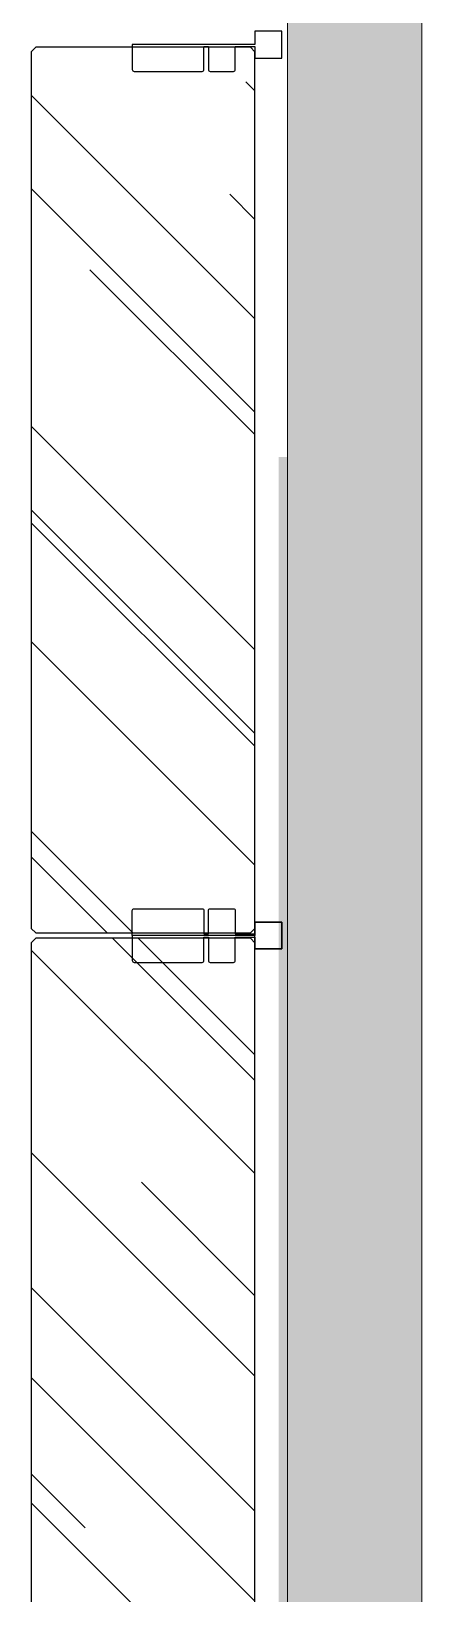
# Model space of a CAD drawing. Header units: metres. Extents: x 11076 to 23011, y 5678 to 28676.
# Drawn here: x 19751 to 20187, y 8907 to 10654 of the extents above; entities that cross this region are included whole.
import ezdxf

# ---------------------------------------------------------------- set-up
doc = ezdxf.new("R2010")
doc.units = ezdxf.units.M
doc.linetypes.add('CONTINUA', pattern=[0])
doc.layers.add('0001 Bloques Estándar concep', color=7, linetype='Continuous', true_color=0x013e84)
doc.layers.add('3201_Baixa distribució', color=7, linetype='CONTINUA', lineweight=18)
doc.layers.add('_Co MUROS', color=1, linetype='Continuous')
doc.layers.add('_Co TABIQUERIA', color=3, linetype='Continuous')

# ---------------------------------------------------------------- blocks, each defined once
blk = doc.blocks.new('Visio Poste Visto Ancho 990 Alto 3000mm con 6 est vidrio 30x30 planta')
at = {"layer": '0001 Bloques Estándar concep', "ltscale": 10}
h = blk.add_hatch(dxfattribs=at)
h.set_pattern_fill('AR-RROOF', color=256, scale=10, angle=45, style=0)
h.set_pattern_definition([(45, (0, 54), (215.526, 574.736), [3810, -508, 1270, -254]), (45, (149.07, 382.68), (-418.48, 59.27), [762, -83.82, 1524, -190.5]), (45, (-62.86, 296.47), (813.611, 1054.282), [2032, -355.6, 1016, -254])])
h.paths.add_polyline_path([(23, -280), (1003, -280), (1008, -275), (1008, -35), (1003, -30), (23, -30), (18, -35), (18, -275)])
at = {"layer": '0001 Bloques Estándar concep', "ltscale": 50}
for points in [[(45, -89, 0.414214), (43, -87), (17, -87), (17, -82), (43, -82, 0.414214), (45, -80), (45, -54, 0.414214), (43, -52), (17, -52), (17, -30), (30, -30), (30, 0), (0, 0), (0, -30), (15, -30), (15, -167), (43, -167, 0.414214), (45, -165)], [(981, -89, -0.414214), (983, -87), (1009, -87), (1009, -82), (983, -82, -0.414214), (981, -80), (981, -54, -0.414214), (983, -52), (1009, -52), (1009, -30), (996, -30), (996, 0), (1026, 0), (1026, -30), (1011, -30), (1011, -167), (983, -167, -0.414214), (981, -165)]]:
    blk.add_lwpolyline(points, format="xyb", close=True, dxfattribs=at)
at = {"layer": '0001 Bloques Estándar concep', "ltscale": 10}
blk.add_lwpolyline([(23, -280), (1003, -280), (1008, -275), (1008, -35), (1003, -30), (23, -30), (18, -35), (18, -275)], close=True, dxfattribs=at)
blk = doc.blocks.new('*U144')
at = {"rotation": 270}
blk.add_blockref('Visio Poste Visto Ancho 990 Alto 3000mm con 6 est vidrio 30x30 planta', (335.7, 802.4), dxfattribs=at)
blk = doc.blocks.new('*U145')
at = {"layer": '_Co TABIQUERIA', "color": 0, "linetype": 'ByBlock', "lineweight": -2, "transparency": 16777216}
for p in [(0, 2988), (0, 1992)]:
    blk.add_blockref('*U144', p, dxfattribs=at)

msp = doc.modelspace()

# ---------------------------------------------------------------- hatches: boundary and pattern name
at = {"layer": '3201_Baixa distribució', "linetype": 'CONTINUA', "lineweight": 18, "transparency": 33554687}
for points in [[(20187.3, 11127.4), (20037.3, 11127.4), (20037.3, 10177.7), (20187.3, 10177.7)], [(20187.3, 10177.7), (20027.3, 10177.7), (20027.3, 8599), (20187.3, 8599)]]:
    msp.add_hatch(color=256, dxfattribs=at).paths.add_polyline_path(points)
at = {"layer": '_Co MUROS', "linetype": 'CONTINUA', "lineweight": 15, "transparency": 33554687}
msp.add_hatch(color=256, dxfattribs=at).paths.add_polyline_path([(20037.3, 11127.4), (20037.3, 6449.4), (20187.3, 6449.4), (20187.3, 11127.4)])

# ---------------------------------------------------------------- linework, layer by layer
at = {"layer": '3201_Baixa distribució', "linetype": 'CONTINUA', "lineweight": 18, "transparency": 33554687}
for p, q in [((20037.3, 11127.4), (20037.3, 6449.4)), ((20187.3, 6449.4), (20187.3, 11127.4))]:
    msp.add_line(p, q, dxfattribs=at)

# ---------------------------------------------------------------- block references
at = {"layer": '_Co TABIQUERIA'}
msp.add_blockref('*U145', (19695.1, 6863.4), dxfattribs=at)

doc.saveas('drawing.dxf')
